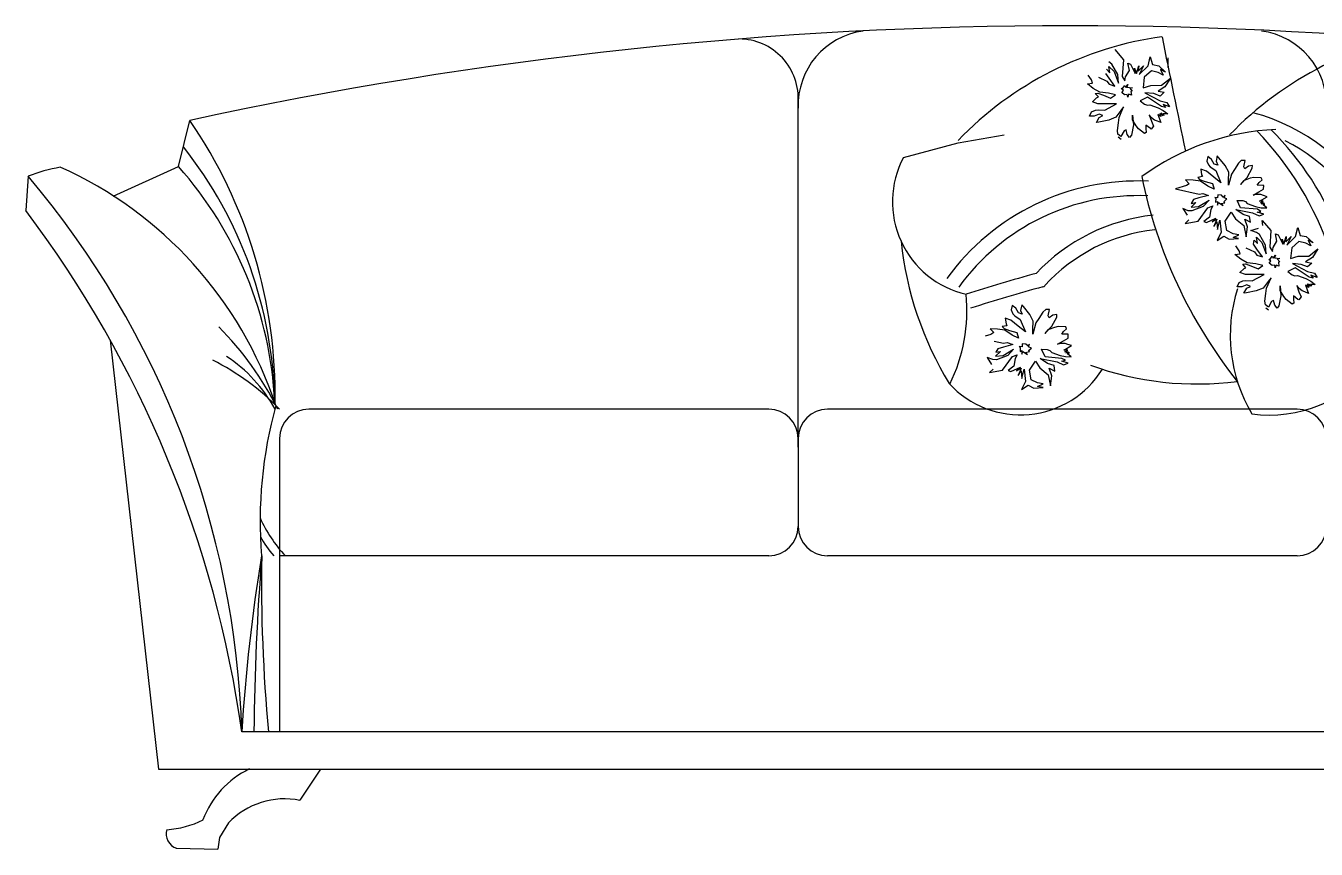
# Model space of a CAD drawing. Header units: millimetres. Extents: x 4532 to 35436, y 20123 to 38427.
# Drawn here: x 31821 to 33140, y 29931 to 30773 of the extents above; entities that cross this region are included whole.
import ezdxf

# ---------------------------------------------------------------- set-up
doc = ezdxf.new("R2010")
doc.units = ezdxf.units.MM

# ---------------------------------------------------------------- blocks, each defined once
blk = doc.blocks.new('A$C129C030A')
for p, q in [((1112.6, 817.6), (1121.4, 807.2)), ((1109.7, 802.9), (1106.7, 805.2)), ((1121.4, 807.2), (1120.3, 790)), ((1146.7, 801), (1148.9, 810.1)), ((1148.9, 810.1), (1151.3, 802.3)), ((1167.2, 799.2), (1167.2, 809.3)), ((1088.8, 786.6), (1085.4, 791.6)), ((1106.9, 788.3), (1103.5, 793.3)), ((1104.3, 797.5), (1107.5, 793.8)), ((1107.5, 793.8), (1106.7, 800.5)), ((1106.7, 800.5), (1112.1, 795.1)), ((1115.9, 792.2), (1109.7, 802.9)), ((1112.1, 795.1), (1116.4, 783.4)), ((1116.4, 783.4), (1115.9, 792.2)), ((1123.7, 789.8), (1127.6, 796.4)), ((1127.6, 796.4), (1125.9, 803.7)), ((1125.9, 803.7), (1128.8, 802.7)), ((1128.8, 802.7), (1133.5, 793.1)), ((1132.7, 798.5), (1134.8, 793.3)), ((1133.5, 793.1), (1132.7, 798.5)), ((1134.8, 793.3), (1137.2, 801.1)), ((1136.5, 795.6), (1141.9, 801.1)), ((1137.2, 801.1), (1136.5, 795.6)), ((1141.9, 801.1), (1137.6, 792.3)), ((1137.6, 792.3), (1146.7, 801)), ((1150.1, 796), (1142.7, 789.6)), ((1157.1, 794.2), (1150.1, 796)), ((1151.3, 802.3), (1157.5, 801.1)), ((1162.2, 791.5), (1157.1, 794.2)), ((1157.5, 801.1), (1164.5, 794.5)), ((1164.5, 794.5), (1159.4, 797.3)), ((1159.4, 797.3), (1162.2, 791.5)), ((1084.6, 782.6), (1089.9, 783.3)), ((1090.6, 778), (1084.6, 782.6)), ((1089.9, 783.3), (1088.8, 786.6)), ((1097.2, 774.1), (1090.6, 778)), ((1095.9, 789.5), (1104.6, 785.3)), ((1104.6, 785.3), (1107, 782.2)), ((1112.7, 780.2), (1106.9, 788.3)), ((1107, 782.2), (1112.7, 780.2)), ((1120.3, 790), (1122.9, 785.6)), ((1120.5, 777.8), (1122.8, 780.9)), ((1122.8, 780.9), (1123.8, 779)), ((1122.9, 785.6), (1123.7, 789.8)), ((1123.8, 779), (1126.1, 782)), ((1126.1, 782), (1125.1, 779.1)), ((1125.1, 779.1), (1130.6, 778.5)), ((1130.6, 778.5), (1128, 778.2)), ((1128, 778.2), (1130.4, 775.1)), ((1142.7, 789.6), (1141.5, 778.6)), ((1141.5, 778.6), (1149.3, 781)), ((1149.3, 781), (1160.2, 781.1)), ((1163.8, 779.5), (1156.9, 775.2)), ((1160.2, 781.1), (1169.4, 788.4)), ((1169.4, 788.4), (1163.8, 779.5)), ((1089.7, 764.3), (1093.9, 768.2)), ((1092.7, 772.8), (1095.3, 773.2)), ((1095.9, 769.2), (1092.7, 772.8)), ((1093.9, 768.2), (1095.9, 769.2)), ((1095.3, 773.2), (1101, 771.2)), ((1106.2, 773.2), (1097.2, 774.1)), ((1101, 771.2), (1108.2, 768.1)), ((1113.2, 771.4), (1106.2, 773.2)), ((1108.2, 768.1), (1113.2, 771.4)), ((1119.2, 777.7), (1120.5, 777.8)), ((1121.5, 775.9), (1119.2, 777.7)), ((1119.7, 773.7), (1121.5, 775.9)), ((1122.7, 771.3), (1119.7, 773.7)), ((1125.4, 771.7), (1122.7, 771.3)), ((1125.8, 769), (1125.4, 771.7)), ((1126.8, 771.9), (1125.8, 769)), ((1129.6, 770.9), (1126.8, 771.9)), ((1130.4, 775.1), (1129.1, 774.9)), ((1129.1, 774.9), (1129.6, 770.9)), ((1146.2, 769), (1138.5, 765.3)), ((1138.5, 765.3), (1143, 761.8)), ((1143.5, 773.4), (1158.9, 765.3)), ((1152.5, 772.6), (1143.5, 773.4)), ((1160.3, 759.3), (1146.2, 769)), ((1158.9, 770), (1152.5, 772.6)), ((1156.9, 775.2), (1163.2, 774)), ((1163.2, 774), (1158.9, 770)), ((1158.9, 765.3), (1165.9, 763.5)), ((1158.9, 765.3), (1165.9, 763.5)), ((789.1, 411), (789.1, 763.4)), ((1086.9, 749.6), (1089, 754)), ((1089, 754), (1092.9, 755.8)), ((1095.4, 762.3), (1089.7, 764.3)), ((1096.8, 751.6), (1091.7, 749.6)), ((1092.9, 755.8), (1095.5, 756.2)), ((1104.9, 762.2), (1095.4, 762.3)), ((1095.5, 756.2), (1102.4, 755.7)), ((1100.4, 750.1), (1096.8, 751.6)), ((1102.4, 755.7), (1114.5, 762.1)), ((1114.5, 762.1), (1104.9, 762.2)), ((1118.8, 755.2), (1113.6, 748.4)), ((1117, 748.2), (1121.7, 759)), ((1121.7, 759), (1118.8, 755.2)), ((1143, 761.8), (1145.9, 760.8)), ((1145.9, 760.8), (1148.5, 761.2)), ((1148.5, 761.2), (1157.1, 758.2)), ((1157.1, 758.2), (1162.2, 755.5)), ((1157.1, 758.2), (1162.2, 755.5)), ((1161.6, 750), (1158.6, 752.3)), ((1158.6, 752.3), (1159.7, 749.1)), ((1158.6, 752.3), (1159.7, 749.1)), ((1162.9, 750.2), (1159.9, 752.5)), ((1159.9, 752.5), (1161.6, 750)), ((1164.5, 758.5), (1160.3, 759.3)), ((1164.5, 758.5), (1160.3, 759.3)), ((1166.7, 752), (1162, 752.1)), ((1162, 752.1), (1162.9, 750.2)), ((1168.5, 759.1), (1162.1, 761.6)), ((1162.1, 761.6), (1164.5, 758.5)), ((1162.1, 761.6), (1164.5, 758.5)), ((1162.2, 755.5), (1166.7, 752)), ((1165.9, 763.5), (1168.5, 759.1)), ((156, 698), (167.7, 745.1)), ((1091.7, 749.6), (1086.9, 749.6)), ((1093.9, 743.1), (1096.6, 748.2)), ((1096.5, 743.4), (1093.9, 743.1)), ((1106.5, 745.4), (1096.5, 743.4)), ((1096.6, 748.2), (1100.4, 750.1)), ((1113.6, 748.4), (1106.5, 745.4)), ((1115.3, 735), (1116.3, 742.6)), ((1116.3, 742.6), (1117, 748.2)), ((1131.6, 740.6), (1129.6, 730.1)), ((1130.9, 750.7), (1131.6, 740.6)), ((1130.9, 745.9), (1130.9, 750.7)), ((1134.4, 739.6), (1130.9, 745.9)), ((1136.9, 736.5), (1134.4, 739.6)), ((1144.5, 740.3), (1144.3, 736.8)), ((1149.1, 736.8), (1144.5, 740.3)), ((1147.9, 750.9), (1150.1, 744.4)), ((1150.3, 747.8), (1147.9, 750.9)), ((1147.9, 750.9), (1150.1, 744.4)), ((1152.1, 739.2), (1149.8, 736.2)), ((1150.1, 744.4), (1152.1, 739.2)), ((1150.1, 744.4), (1152.1, 739.2)), ((1153.3, 745.5), (1150.3, 747.8)), ((1153.3, 745.5), (1150.3, 747.8)), ((1156.2, 744.5), (1153.3, 745.5)), ((1156.2, 744.5), (1153.3, 745.5)), ((1159.8, 743), (1156.2, 744.5)), ((1159.7, 749.1), (1156.6, 751.4)), ((1156.6, 751.4), (1159.8, 743)), ((1159.7, 749.1), (1156.6, 751.4)), ((952.6, 722.3), (999.7, 730.4)), ((1115.8, 731), (1115.3, 735)), ((1118.9, 728.7), (1115.8, 731)), ((1119, 725.6), (1116, 728)), ((1122.2, 734.6), (1118.9, 728.7)), ((1124.1, 735.5), (1122.2, 734.6)), ((1125.4, 730.9), (1124.1, 735.5)), ((1127.8, 727.9), (1125.4, 730.9)), ((1129.6, 730.1), (1127.8, 727.9)), ((1142.9, 731.9), (1136.9, 736.5)), ((1144.8, 732.8), (1142.9, 731.9)), ((1144.3, 736.8), (1144.8, 732.8)), ((1149.8, 736.2), (1149.1, 736.8)), ((896.6, 707.4), (952.6, 722.3)), ((1207.8, 708.4), (1206.6, 703.7)), ((1206.6, 703.7), (1208.4, 699.8)), ((1211.5, 705.4), (1207.8, 708.4)), ((1208.4, 699.8), (1210.2, 697.9)), ((1214.2, 700.6), (1211.5, 705.4)), ((1217.9, 699.5), (1214.2, 700.6)), ((1217.3, 709.1), (1216.2, 703.4)), ((1216.2, 703.4), (1217.9, 699.5)), ((1219.1, 707.1), (1217.3, 709.1)), ((1225.5, 699.2), (1219.1, 707.1)), ((1229.1, 692.4), (1225.5, 699.2)), ((1239, 701.6), (1234.9, 695.1)), ((1241.9, 704.4), (1239, 701.6)), ((1245.7, 704.2), (1241.9, 704.4)), ((1244.6, 697.6), (1245.7, 704.2)), ((1253.2, 699.2), (1249.3, 698.4)), ((1253.1, 696.4), (1253.2, 699.2)), ((2.3, 688.2), (0, 653)), ((89.4, 667.9), (156, 698)), ((1202.3, 687.7), (1197.5, 686.9)), ((1197.5, 686.9), (1199.3, 684.9)), ((1200.6, 695.3), (1201.4, 689.6)), ((1206.3, 693.2), (1200.6, 695.3)), ((1201.4, 689.6), (1202.3, 687.7)), ((1213.7, 687.3), (1206.3, 693.2)), ((1210.2, 697.9), (1215.8, 693.9)), ((1221.1, 681.3), (1213.7, 687.3)), ((1215.8, 693.9), (1221.1, 681.3)), ((1231.9, 690.4), (1228.7, 679.1)), ((1228.8, 683.9), (1229.1, 692.4)), ((1234.9, 695.1), (1231.9, 690.4)), ((1241.1, 679.6), (1248, 687)), ((1250.8, 686), (1244.1, 683.3)), ((1245.4, 695.7), (1244.6, 697.6)), ((1249.3, 698.4), (1245.4, 695.7)), ((1248, 687), (1253.1, 696.4)), ((1254.7, 686.8), (1250.8, 686)), ((1262.3, 686.5), (1254.7, 686.8)), ((1263.2, 684.6), (1262.3, 686.5)), ((1185.8, 678.7), (1174.6, 675.4)), ((1174.6, 675.4), (1198.8, 669.7)), ((1185, 684.4), (1188.7, 680.5)), ((1192.6, 684.2), (1185, 684.4)), ((1188.7, 680.5), (1185.8, 678.7)), ((1200.2, 683), (1192.6, 684.2)), ((1199.3, 684.9), (1205, 682.8)), ((1207.6, 677.9), (1200.2, 683)), ((1205, 682.8), (1212.5, 680.6)), ((1214.2, 674.9), (1207.6, 677.9)), ((1212.5, 680.6), (1214.2, 674.9)), ((1228.7, 679.1), (1228.8, 683.9)), ((1244.1, 683.3), (1241.1, 679.6)), ((1258.2, 679), (1260.2, 681.8)), ((1263.9, 678.8), (1258.2, 679)), ((1259.9, 672.3), (1264.7, 675)), ((1259.9, 672.3), (1264.7, 675)), ((1260.2, 681.8), (1263.2, 684.6)), ((1264.9, 678.8), (1263.9, 678.8)), ((1264.7, 675), (1264.9, 678.8)), ((1195.6, 661.2), (1190.7, 656.6)), ((1192.9, 664.2), (1190.8, 660.4)), ((1190.8, 660.4), (1195.6, 661.2)), ((1198.6, 665.9), (1192.9, 664.2)), ((1198.3, 657.3), (1209.1, 663.6)), ((1208.3, 668.4), (1198.6, 665.9)), ((1198.8, 669.7), (1202.6, 670.5)), ((1202.6, 670.5), (1208.3, 668.4)), ((1209.1, 663.6), (1203.1, 657.1)), ((1214.9, 666.3), (1215.8, 665.3)), ((1217.7, 666.2), (1214.9, 666.3)), ((1215.8, 665.3), (1215.6, 661.5)), ((1215.6, 661.5), (1217.6, 662.3)), ((1217.6, 662.3), (1217.5, 658.5)), ((1217.5, 658.5), (1218.5, 661.4)), ((1217.8, 669), (1217.7, 666.2)), ((1221.6, 668.9), (1217.8, 669)), ((1218.5, 661.4), (1223.2, 658.3)), ((1221.3, 660.3), (1225.2, 661.1)), ((1223.2, 658.3), (1221.3, 660.3)), ((1223.5, 666.9), (1221.6, 668.9)), ((1225.4, 668.7), (1223.5, 666.9)), ((1224.2, 662.1), (1227.2, 664.9)), ((1225.2, 661.1), (1224.2, 662.1)), ((1224.4, 665.9), (1225.4, 668.7)), ((1227.2, 664.9), (1224.4, 665.9)), ((1241.2, 655.8), (1237.6, 663.5)), ((1237.6, 663.5), (1243.4, 663.4)), ((1243.4, 663.4), (1246.2, 662.3)), ((1246.2, 662.3), (1248, 660.3)), ((1248, 660.3), (1256.5, 657.2)), ((1254, 668.7), (1259.9, 672.3)), ((1254, 668.7), (1259.9, 672.3)), ((1257.9, 669.5), (1254, 668.7)), ((1261.7, 669.4), (1257.9, 669.5)), ((1261.7, 669.4), (1257.9, 669.5)), ((1260.5, 662.8), (1268.3, 667.2)), ((1264.3, 662.6), (1260.5, 662.8)), ((1264.3, 662.6), (1260.5, 662.8)), ((1261.4, 660.8), (1264.3, 662.6)), ((1261.4, 660.8), (1264.3, 662.6)), ((1265.2, 660.7), (1261.4, 660.8)), ((1264.5, 668.3), (1261.7, 669.4)), ((1264.5, 668.3), (1261.7, 669.4)), ((1262.3, 659.8), (1265.2, 660.7)), ((1266.1, 659.7), (1262.3, 659.8)), ((1264.2, 658.8), (1266.1, 659.7)), ((1268.3, 667.2), (1264.5, 668.3)), ((1187.7, 652.9), (1182.1, 655)), ((1182.1, 655), (1186.6, 648.2)), ((1191.5, 652.8), (1187.7, 652.9)), ((1190.7, 656.6), (1198.3, 657.3)), ((1203.1, 657.1), (1191.5, 652.8)), ((1197.8, 642.1), (1207.8, 656)), ((1209.4, 646.4), (1203.5, 641.9)), ((1207.8, 656), (1212.7, 657.8)), ((1210.6, 654), (1209.4, 646.4)), ((1212.7, 657.8), (1210.6, 654)), ((1225.5, 642.1), (1231.5, 651.4)), ((1231.5, 651.4), (1236, 644.5)), ((1236.4, 654.1), (1253.4, 650.6)), ((1243.8, 649), (1236.4, 654.1)), ((1258.3, 654.3), (1241.2, 655.8)), ((1250.4, 646.9), (1243.8, 649)), ((1251.2, 641.2), (1250.4, 646.9)), ((1253.4, 650.6), (1260, 647.5)), ((1253.4, 650.6), (1260, 647.5)), ((1256.5, 657.2), (1262.2, 656)), ((1256.5, 657.2), (1262.2, 656)), ((1258.2, 651.4), (1262, 652.2)), ((1258.2, 651.4), (1262, 652.2)), ((1264.8, 649.3), (1258.2, 651.4)), ((1262, 652.2), (1258.3, 654.3)), ((1262, 652.2), (1258.3, 654.3)), ((1260, 647.5), (1264.8, 649.3)), ((1262.2, 656), (1267.9, 655.8)), ((1267.9, 655.8), (1264.2, 658.8)), ((1188.3, 643.4), (1184.4, 639.7)), ((1184.4, 639.7), (1197.8, 642.1)), ((1203.5, 641.9), (1206.4, 640.8)), ((1206.4, 640.8), (1216, 645.2)), ((1216, 645.2), (1212.1, 641.6)), ((1212.1, 641.6), (1217, 644.3)), ((1217, 644.3), (1213.8, 636.7)), ((1213.8, 636.7), (1216.9, 641.4)), ((1216.9, 641.4), (1217.5, 633.8)), ((1217.5, 633.8), (1219.8, 643.2)), ((1219.8, 643.2), (1221.2, 630.8)), ((1227, 632.5), (1225.5, 642.1)), ((1236, 644.5), (1244.4, 637.6)), ((1244.4, 637.6), (1246.8, 626.1)), ((1245.5, 644.2), (1251.2, 641.2)), ((1248.1, 636.5), (1245.5, 644.2)), ((1246.8, 626.1), (1248.1, 636.5)), ((1251.8, 632.6), (1259.6, 635)), ((1263.3, 643), (1272.2, 632.6)), ((1264, 637.7), (1263.3, 643)), ((1297.4, 626.5), (1299.6, 635.6)), ((1299.6, 635.6), (1302, 627.7)), ((1221.2, 630.8), (1217.1, 622.3)), ((1217.1, 622.3), (1224, 626.9)), ((1224, 626.9), (1229.6, 623.8)), ((1233.6, 629.4), (1227, 632.5)), ((1229.6, 623.8), (1239.1, 624.4)), ((1233.5, 625.6), (1239.3, 628.2)), ((1239.1, 624.4), (1233.5, 625.6)), ((1239.3, 628.2), (1233.6, 629.4)), ((1257.5, 630.7), (1251.8, 632.6)), ((1254.3, 618.7), (1255.1, 622.9)), ((1255.1, 622.9), (1258.3, 619.2)), ((1257.4, 625.9), (1262.9, 620.5)), ((1258.3, 619.2), (1257.4, 625.9)), ((1260.5, 628.4), (1257.5, 630.7)), ((1266.7, 617.6), (1260.5, 628.4)), ((1262.9, 620.5), (1267.2, 608.9)), ((1272.2, 632.6), (1271, 615.5)), ((1274.5, 615.3), (1278.3, 621.9)), ((1276.7, 629.1), (1279.5, 628.2)), ((1278.3, 621.9), (1276.7, 629.1)), ((1279.5, 628.2), (1284.2, 618.6)), ((1283.5, 623.9), (1285.5, 618.8)), ((1284.2, 618.6), (1283.5, 623.9)), ((1285.5, 618.8), (1287.9, 626.6)), ((1287.9, 626.6), (1287.3, 621)), ((1287.3, 621), (1292.7, 626.5)), ((1288.4, 617.8), (1297.4, 626.5)), ((1292.7, 626.5), (1288.4, 617.8)), ((1300.8, 621.5), (1293.5, 615.1)), ((1307.8, 619.7), (1300.8, 621.5)), ((1302, 627.7), (1308.3, 626.5)), ((1313, 617), (1307.8, 619.7)), ((1308.3, 626.5), (1315.3, 620)), ((1315.3, 620), (1310.2, 622.7)), ((1310.2, 622.7), (1313, 617)), ((1235.3, 608.1), (1240.7, 608.8)), ((1241.4, 603.4), (1235.3, 608.1)), ((1239.6, 612), (1236.2, 617)), ((1240.7, 608.8), (1239.6, 612)), ((1246.6, 615), (1255.4, 610.7)), ((1257.7, 613.7), (1254.3, 618.7)), ((1255.4, 610.7), (1257.8, 607.6)), ((1263.5, 605.7), (1257.7, 613.7)), ((1257.8, 607.6), (1263.5, 605.7)), ((1267.2, 608.9), (1266.7, 617.6)), ((1271, 615.5), (1273.7, 611.1)), ((1273.7, 611.1), (1274.5, 615.3)), ((1274.5, 604.4), (1276.9, 607.4)), ((1276.9, 607.4), (1275.9, 604.6)), ((1293.5, 615.1), (1292.2, 604)), ((1300.1, 606.4), (1310.9, 606.5)), ((1310.9, 606.5), (1320.2, 613.8)), ((1320.2, 613.8), (1314.5, 604.9)), ((1240.5, 589.7), (1244.7, 593.7)), ((1248, 599.5), (1241.4, 603.4)), ((1243.4, 598.3), (1246.1, 598.6)), ((1246.6, 594.6), (1243.4, 598.3)), ((1244.7, 593.7), (1246.6, 594.6)), ((1246.1, 598.6), (1251.8, 596.6)), ((1256.9, 598.7), (1248, 599.5)), ((1251.8, 596.6), (1259, 593.5)), ((1264, 596.9), (1256.9, 598.7)), ((1259, 593.5), (1264, 596.9)), ((1269.9, 603.1), (1271.3, 603.3)), ((1272.2, 601.4), (1269.9, 603.1)), ((1270.5, 599.1), (1272.2, 601.4)), ((1273.5, 596.8), (1270.5, 599.1)), ((1271.3, 603.3), (1273.6, 606.3)), ((1276.2, 597.1), (1273.5, 596.8)), ((1273.6, 606.3), (1274.5, 604.4)), ((1275.9, 604.6), (1281.4, 604)), ((1276.5, 594.5), (1276.2, 597.1)), ((1277.5, 597.3), (1276.5, 594.5)), ((1280.4, 596.3), (1277.5, 597.3)), ((1281.4, 604), (1278.7, 603.6)), ((1278.7, 603.6), (1281.2, 600.5)), ((1281.2, 600.5), (1279.8, 600.4)), ((1279.8, 600.4), (1280.4, 596.3)), ((1296.9, 594.5), (1289.3, 590.7)), ((1292.2, 604), (1300.1, 606.4)), ((1294.3, 598.9), (1309.6, 590.7)), ((1303.2, 598), (1294.3, 598.9)), ((1311.1, 584.8), (1296.9, 594.5)), ((1309.7, 595.5), (1303.2, 598)), ((1314.5, 604.9), (1307.6, 600.6)), ((1307.6, 600.6), (1313.9, 599.4)), ((1313.9, 599.4), (1309.7, 595.5)), ((1239.8, 579.4), (1243.6, 581.3)), ((1246.2, 587.7), (1240.5, 589.7)), ((1243.6, 581.3), (1246.3, 581.6)), ((1255.7, 587.6), (1246.2, 587.7)), ((1246.3, 581.6), (1253.1, 581.2)), ((1253.1, 581.2), (1265.2, 587.5)), ((1265.2, 587.5), (1255.7, 587.6)), ((1269.5, 580.6), (1264.3, 573.8)), ((1267.7, 573.6), (1272.4, 584.4)), ((1272.4, 584.4), (1269.5, 580.6)), ((1289.3, 590.7), (1293.8, 587.3)), ((1293.8, 587.3), (1296.6, 586.3)), ((1296.6, 586.3), (1299.3, 586.6)), ((1299.3, 586.6), (1307.8, 583.7)), ((1307.8, 583.7), (1313, 581)), ((1307.8, 583.7), (1313, 581)), ((1309.6, 590.7), (1316.7, 588.9)), ((1309.6, 590.7), (1316.7, 588.9)), ((1315.3, 584), (1311.1, 584.8)), ((1315.3, 584), (1311.1, 584.8)), ((1319.3, 584.5), (1312.8, 587.1)), ((1312.8, 587.1), (1315.3, 584)), ((1312.8, 587.1), (1315.3, 584)), ((1313, 581), (1317.5, 577.5)), ((1316.7, 588.9), (1319.3, 584.5)), ((1237.7, 575.1), (1239.8, 579.4)), ((1242.4, 575), (1237.7, 575.1)), ((1247.6, 577.1), (1242.4, 575)), ((1244.6, 568.5), (1247.4, 573.6)), ((1247.3, 568.9), (1244.6, 568.5)), ((1257.2, 570.9), (1247.3, 568.9)), ((1247.4, 573.6), (1251.2, 575.5)), ((1251.2, 575.5), (1247.6, 577.1)), ((1264.3, 573.8), (1257.2, 570.9)), ((1266.1, 560.5), (1267.1, 568.1)), ((1267.1, 568.1), (1267.7, 573.6)), ((1281.6, 571.4), (1281.7, 576.1)), ((1285.2, 565.1), (1281.6, 571.4)), ((1281.7, 576.1), (1282.3, 566)), ((1298.6, 576.3), (1300.8, 569.8)), ((1301.1, 573.3), (1298.6, 576.3)), ((1298.6, 576.3), (1300.8, 569.8)), ((1300.8, 569.8), (1302.9, 564.7)), ((1300.8, 569.8), (1302.9, 564.7)), ((1304.1, 570.9), (1301.1, 573.3)), ((1304.1, 570.9), (1301.1, 573.3)), ((1306.9, 570), (1304.1, 570.9)), ((1306.9, 570), (1304.1, 570.9)), ((1310.5, 568.4), (1306.9, 570)), ((1310.4, 574.5), (1307.4, 576.8)), ((1307.4, 576.8), (1310.5, 568.4)), ((1310.4, 574.5), (1307.4, 576.8)), ((1312.3, 575.4), (1309.3, 577.8)), ((1309.3, 577.8), (1310.4, 574.5)), ((1309.3, 577.8), (1310.4, 574.5)), ((1313.7, 575.6), (1310.6, 577.9)), ((1310.6, 577.9), (1312.3, 575.4)), ((1317.5, 577.5), (1312.7, 577.5)), ((1312.7, 577.5), (1313.7, 575.6)), ((1007.9, 556.1), (1006.8, 551.4)), ((1011.7, 553.1), (1007.9, 556.1)), ((1017.5, 556.7), (1016.3, 551)), ((1019.3, 554.8), (1017.5, 556.7)), ((1025.7, 546.9), (1019.3, 554.8)), ((1266.6, 556.5), (1266.1, 560.5)), ((1269.6, 554.2), (1266.6, 556.5)), ((1272.9, 560), (1269.6, 554.2)), ((1274.8, 561), (1272.9, 560)), ((1276.1, 556.4), (1274.8, 561)), ((1278.6, 553.3), (1276.1, 556.4)), ((1280.3, 555.6), (1278.6, 553.3)), ((1282.3, 566), (1280.3, 555.6)), ((1287.6, 562), (1285.2, 565.1)), ((1293.7, 557.3), (1287.6, 562)), ((1295.6, 558.3), (1293.7, 557.3)), ((1295.3, 565.7), (1295.1, 562.3)), ((1295.1, 562.3), (1295.6, 558.3)), ((1299.8, 562.2), (1295.3, 565.7)), ((1300.6, 561.7), (1299.8, 562.2)), ((1302.9, 564.7), (1300.6, 561.7)), ((1000.8, 543), (1001.6, 537.3)), ((1006.5, 540.9), (1000.8, 543)), ((1013.9, 534.9), (1006.5, 540.9)), ((1006.8, 551.4), (1008.6, 547.5)), ((1008.6, 547.5), (1010.4, 545.5)), ((1010.4, 545.5), (1016, 541.5)), ((1014.3, 548.3), (1011.7, 553.1)), ((1018.1, 547.2), (1014.3, 548.3)), ((1016, 541.5), (1021.3, 528.9)), ((1016.3, 551), (1018.1, 547.2)), ((1029.3, 540.1), (1025.7, 546.9)), ((1035.1, 542.8), (1032.1, 538.1)), ((1039.2, 549.3), (1035.1, 542.8)), ((1042.1, 552), (1039.2, 549.3)), ((1045.9, 551.9), (1042.1, 552)), ((1044.7, 545.3), (1045.9, 551.9)), ((1045.6, 543.3), (1044.7, 545.3)), ((1049.5, 546.1), (1045.6, 543.3)), ((1048.2, 534.7), (1053.3, 544)), ((1053.4, 546.9), (1049.5, 546.1)), ((1053.3, 544), (1053.4, 546.9)), ((1269.8, 551.1), (1266.8, 553.4)), ((985.2, 532.1), (988.9, 528.2)), ((992.8, 531.8), (985.2, 532.1)), ((988.9, 528.2), (985.9, 526.4)), ((1000.4, 530.6), (992.8, 531.8)), ((1002.5, 535.3), (997.7, 534.5)), ((997.7, 534.5), (999.5, 532.6)), ((999.5, 532.6), (1005.1, 530.5)), ((1007.8, 525.6), (1000.4, 530.6)), ((1001.6, 537.3), (1002.5, 535.3)), ((1005.1, 530.5), (1012.7, 528.3)), ((1012.7, 528.3), (1014.4, 522.5)), ((1021.3, 528.9), (1013.9, 534.9)), ((1032.1, 538.1), (1028.8, 526.8)), ((1028.8, 526.8), (1029, 531.5)), ((1029, 531.5), (1029.3, 540.1)), ((1041.3, 527.3), (1048.2, 534.7)), ((1044.2, 531), (1041.3, 527.3)), ((1051, 533.6), (1044.2, 531)), ((1054.8, 534.4), (1051, 533.6)), ((1062.5, 534.2), (1054.8, 534.4)), ((1058.4, 526.7), (1060.4, 529.5)), ((1060.4, 529.5), (1063.3, 532.2)), ((1063.3, 532.2), (1062.5, 534.2)), ((86.2, 520.6), (135.6, 82)), ((985.9, 526.4), (980.2, 524.7)), ((989.5, 519.6), (999, 517.3)), ((1008.5, 516.1), (998.8, 513.5)), ((999, 517.3), (1002.8, 518.2)), ((1002.8, 518.2), (1008.5, 516.1)), ((1014.4, 522.5), (1007.8, 525.6)), ((1018, 516.7), (1017.9, 513.8)), ((1021.8, 516.5), (1018, 516.7)), ((1023.7, 514.6), (1021.8, 516.5)), ((1025.6, 516.4), (1023.7, 514.6)), ((1024.6, 513.6), (1025.6, 516.4)), ((1054.2, 516.4), (1060.1, 520)), ((1054.2, 516.4), (1060.1, 520)), ((1058.1, 517.2), (1054.2, 516.4)), ((1061.9, 517), (1058.1, 517.2)), ((1061.9, 517), (1058.1, 517.2)), ((1064.1, 526.5), (1058.4, 526.7)), ((1060.1, 520), (1064.9, 522.7)), ((1060.1, 520), (1064.9, 522.7)), ((1060.7, 510.4), (1068.5, 514.9)), ((1064.7, 516), (1061.9, 517)), ((1064.7, 516), (1061.9, 517)), ((1065.1, 526.5), (1064.1, 526.5)), ((1068.5, 514.9), (1064.7, 516)), ((1064.9, 522.7), (1065.1, 526.5)), ((987.9, 500.6), (982.3, 502.7)), ((982.3, 502.7), (986.8, 495.8)), ((995.8, 508.9), (990.9, 504.3)), ((990.9, 504.3), (998.5, 505)), ((993.1, 511.8), (991, 508.1)), ((991, 508.1), (995.8, 508.9)), ((1003.3, 504.8), (991.7, 500.4)), ((998.8, 513.5), (993.1, 511.8)), ((998, 489.7), (1008, 503.7)), ((998.5, 505), (1009.2, 511.3)), ((1009.2, 511.3), (1003.3, 504.8)), ((1008, 503.7), (1012.9, 505.4)), ((1010.8, 501.7), (1009.6, 494.1)), ((1012.9, 505.4), (1010.8, 501.7)), ((1015.1, 513.9), (1016, 512.9)), ((1017.9, 513.8), (1015.1, 513.9)), ((1016, 512.9), (1015.8, 509.1)), ((1015.8, 509.1), (1017.8, 510)), ((1017.8, 510), (1017.6, 506.2)), ((1017.6, 506.2), (1018.7, 509)), ((1018.7, 509), (1023.4, 506)), ((1021.5, 508), (1025.4, 508.8)), ((1023.4, 506), (1021.5, 508)), ((1024.4, 509.8), (1027.4, 512.5)), ((1025.4, 508.8), (1024.4, 509.8)), ((1027.4, 512.5), (1024.6, 513.6)), ((1036.5, 501.7), (1053.6, 498.3)), ((1044, 496.7), (1036.5, 501.7)), ((1037.8, 511.2), (1043.5, 511)), ((1041.4, 503.5), (1037.8, 511.2)), ((1058.5, 501.9), (1041.4, 503.5)), ((1043.5, 511), (1046.4, 510)), ((1046.4, 510), (1048.2, 508)), ((1048.2, 508), (1056.7, 504.8)), ((1056.7, 504.8), (1062.3, 503.7)), ((1056.7, 504.8), (1062.3, 503.7)), ((1062.2, 499.9), (1058.5, 501.9)), ((1062.2, 499.9), (1058.5, 501.9)), ((1064.5, 510.3), (1060.7, 510.4)), ((1064.5, 510.3), (1060.7, 510.4)), ((1061.6, 508.5), (1064.5, 510.3)), ((1061.6, 508.5), (1064.5, 510.3)), ((1065.4, 508.3), (1061.6, 508.5)), ((1062.3, 503.7), (1068.1, 503.5)), ((1062.5, 507.5), (1065.4, 508.3)), ((1066.3, 507.4), (1062.5, 507.5)), ((1064.4, 506.5), (1066.3, 507.4)), ((1068.1, 503.5), (1064.4, 506.5)), ((988.5, 491), (984.6, 487.3)), ((984.6, 487.3), (998, 489.7)), ((991.7, 500.4), (987.9, 500.6)), ((1009.6, 494.1), (1003.7, 489.5)), ((1003.7, 489.5), (1006.5, 488.5)), ((1006.5, 488.5), (1016.2, 492.9)), ((1016.2, 492.9), (1012.3, 489.2)), ((1012.3, 489.2), (1017.1, 491.9)), ((1017.1, 491.9), (1014, 484.4)), ((1014, 484.4), (1017, 489.1)), ((1017, 489.1), (1017.7, 481.4)), ((1017.7, 481.4), (1020, 490.9)), ((1020, 490.9), (1021.4, 478.4)), ((1025.6, 489.7), (1031.7, 499)), ((1027.2, 480.1), (1025.6, 489.7)), ((1031.7, 499), (1036.2, 492.2)), ((1036.2, 492.2), (1044.6, 485.2)), ((1050.6, 494.6), (1044, 496.7)), ((1045.7, 491.9), (1051.3, 488.8)), ((1048.3, 484.2), (1045.7, 491.9)), ((1051.3, 488.8), (1050.6, 494.6)), ((1053.6, 498.3), (1060.1, 495.2)), ((1053.6, 498.3), (1060.1, 495.2)), ((1058.4, 499.1), (1062.2, 499.9)), ((1058.4, 499.1), (1062.2, 499.9)), ((1065, 496.9), (1058.4, 499.1)), ((1060.1, 495.2), (1065, 496.9)), ((1021.4, 478.4), (1017.3, 470)), ((1033.8, 477), (1027.2, 480.1)), ((1033.6, 473.2), (1039.5, 475.9)), ((1039.5, 475.9), (1033.8, 477)), ((1044.6, 485.2), (1047, 473.7)), ((1047, 473.7), (1048.3, 484.2)), ((1017.3, 470), (1024.2, 474.5)), ((1024.2, 474.5), (1029.8, 471.5)), ((1029.8, 471.5), (1039.3, 472.1)), ((1039.3, 472.1), (1033.6, 473.2)), ((759.1, 450), (289.1, 450)), ((1299, 450), (819.1, 450)), ((259.1, 420), (259.1, 120)), ((789.1, 420), (789.1, 330)), ((759.1, 300), (259.1, 300)), ((1299, 300), (819.1, 300)), ((1897.4, 120), (220.7, 120)), ((135.6, 82), (1986.8, 82)), ((301, 82), (280, 50)), ((207, 27), (198, 12)), ((154, 1), (196.2, 0)), ((154, 1), (154, 0.5)), ((155, 1), (155, 0.5)), ((198, 12), (196.2, 0))]:
    blk.add_line(p, q)
for centre, radius, start, end in [((1066.5, -3378.7), 4220.7, 77.6875, 102.2959), ((865.6, 760.8), 76.5, 97.5376, 182.1735), ((1210.2, 476), 358.2, 97.9186, 136.0098), ((14369.7, 3470.6), 13470, 191.30159, 191.80943), ((1487.6, 481.6), 358.2, 97.9186, 136.0098), ((1252.5, 760.8), 76.5, 357.8265, 82.4624), ((728.4, 767.6), 60.9, 356.0999, 89.7957), ((1202.6, 559.1), 200.6, 341.3089, 75.1994), ((-241.6, 464.1), 496.4, 359.0527, 34.4749), ((1288.4, 485.5), 250.7, 92.5912, 126.2235), ((1020.3, 505.6), 329.9, 353.5111, 43.8942), ((1046, 510.6), 319.3, 358.1954, 44.8181), ((-179, 449.4), 433.4, 1.0392, 38.3276), ((1202.6, 559.1), 185.6, 340.2657, 62.9935), ((982.4, 662), 97, 152.1232, 257.0766), ((67.3, 518.3), 181.9, 100.1543, 110.9386), ((-703.7, 90.7), 924.9, 1.8141, 40.2407), ((-132.4, 324.4), 408.9, 18.4113, 65.796), ((-137, 437.9), 391.8, 2.8353, 41.6016), ((1628.7, 788), 498.7, 191.5952, 218.375), ((1136.2, 442.7), 240.6, 87.4448, 144.2077), ((1136.2, 442.7), 225.6, 87.4448, 144.2077), ((-920.2, -40.3), 1152.1, 7.9974, 36.9959), ((1173, 455.8), 193.7, 96.2629, 136.6408), ((1173, 455.8), 178.7, 96.2629, 137.5975), ((1242.2, 658.3), 349.9, 186.0114, 211.3558), ((1466.8, -1000.1), 1647.2, 105.2968, 107.8928), ((793.5, 550.3), 168.1, 333.5718, 5.8497), ((1466.8, -1000.1), 1632.2, 105.1872, 107.8928), ((1038.1, 578.9), 4, 285.1872, 317.5975), ((1386, 525.3), 155.4, 162.1073, 210.9653), ((-25, 310.8), 314.9, 26.2479, 45.1562), ((122.1, 378), 150.8, 28.5137, 56.6581), ((75.7, 271.6), 255.9, 44.2103, 63.2132), ((1016.1, 543), 98.8, 222.5807, 328.0951), ((1196.5, 791.7), 316, 249.8873, 277.5056), ((1271.1, 577.8), 133.8, 262.0733, 322.5337), ((673.9, 336.3), 434.5, 164.3451, 184.7913), ((289.1, 420), 30, 90, 180), ((759.1, 420), 30, 0, 90), ((819.1, 420), 30, 90, 180), ((1299, 420), 30, 0, 90), ((359.8, 390.6), 131, 203.2454, 223.763), ((759.1, 330), 30, 270, 0), ((819.1, 330), 30, 180, 270), ((1299, 330), 30, 270, 0), ((320.3, 359.7), 89.8, 206.3352, 221.6851), ((2020, 8.6), 1802.8, 170.6975, 176.4569), ((2829.1, 96), 2596.1, 175.4931, 179.4702), ((1884, 273), 1643.2, 179.0584, 185.3424), ((270, -3.6), 95.2, 115.8946, 159.312), ((264.6, -28.4), 79.9, 78.8551, 136.1209), ((137.5, 117.6), 97.9, 273.831, 296.417), ((158.8, 15.7), 15.5, 163.7636, 251.7535)]:
    blk.add_arc(centre, radius, start, end)

msp = doc.modelspace()

# ---------------------------------------------------------------- block references
msp.add_blockref('A$C129C030A', (31821.5, 29931))

doc.saveas('drawing.dxf')
